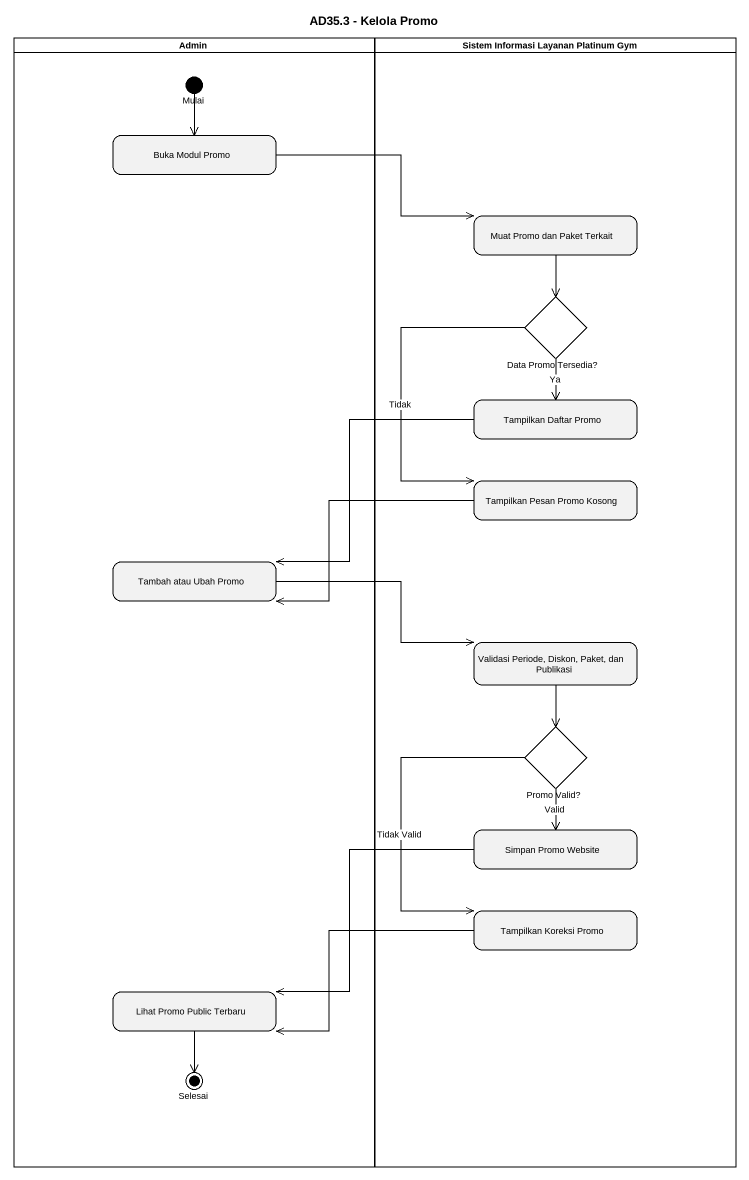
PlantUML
@startuml
title AD35.3 - Kelola Promo
hide empty description
state Admin <<partition>> {
  state Mulai <<start>>
  state "Buka Modul Promo" as Buka_Modul_Promo
  state "Tambah atau Ubah Promo" as Tambah_atau_Ubah_Promo
  state "Lihat Promo Public Terbaru" as Lihat_Promo_Public_Terbaru
  state Selesai <<end>>
}
state "Sistem Informasi Layanan Platinum Gym" as Sistem_Informasi_Layanan <<partition>> {
  state "Muat Promo dan Paket Terkait" as Muat_Promo_dan_Paket_Terkait
  state "Data Promo Tersedia?" as Data_Promo_Tersedia <<choice>>
  state "Tampilkan Daftar Promo" as Tampilkan_Daftar_Promo
  state "Tampilkan Pesan Promo Kosong" as Tampilkan_Pesan_Promo_Kosong
  state "Validasi Periode, Diskon, Paket, dan Publikasi" as Validasi_Periode_Diskon
  state "Promo Valid?" as Promo_Valid <<choice>>
  state "Simpan Promo Website" as Simpan_Promo_Website
  state "Tampilkan Koreksi Promo" as Tampilkan_Koreksi_Promo
}
Mulai --> Buka_Modul_Promo
Buka_Modul_Promo -right-> Muat_Promo_dan_Paket_Terkait
Muat_Promo_dan_Paket_Terkait --> Data_Promo_Tersedia
Data_Promo_Tersedia --> Tampilkan_Daftar_Promo : Ya
Data_Promo_Tersedia --> Tampilkan_Pesan_Promo_Kosong : Tidak
Tampilkan_Daftar_Promo -left-> Tambah_atau_Ubah_Promo
Tampilkan_Pesan_Promo_Kosong -left-> Tambah_atau_Ubah_Promo
Tambah_atau_Ubah_Promo -right-> Validasi_Periode_Diskon
Validasi_Periode_Diskon --> Promo_Valid
Promo_Valid --> Simpan_Promo_Website : Valid
Promo_Valid --> Tampilkan_Koreksi_Promo : Tidak Valid
Simpan_Promo_Website -left-> Lihat_Promo_Public_Terbaru
Tampilkan_Koreksi_Promo -left-> Lihat_Promo_Public_Terbaru
Lihat_Promo_Public_Terbaru --> Selesai
@enduml
